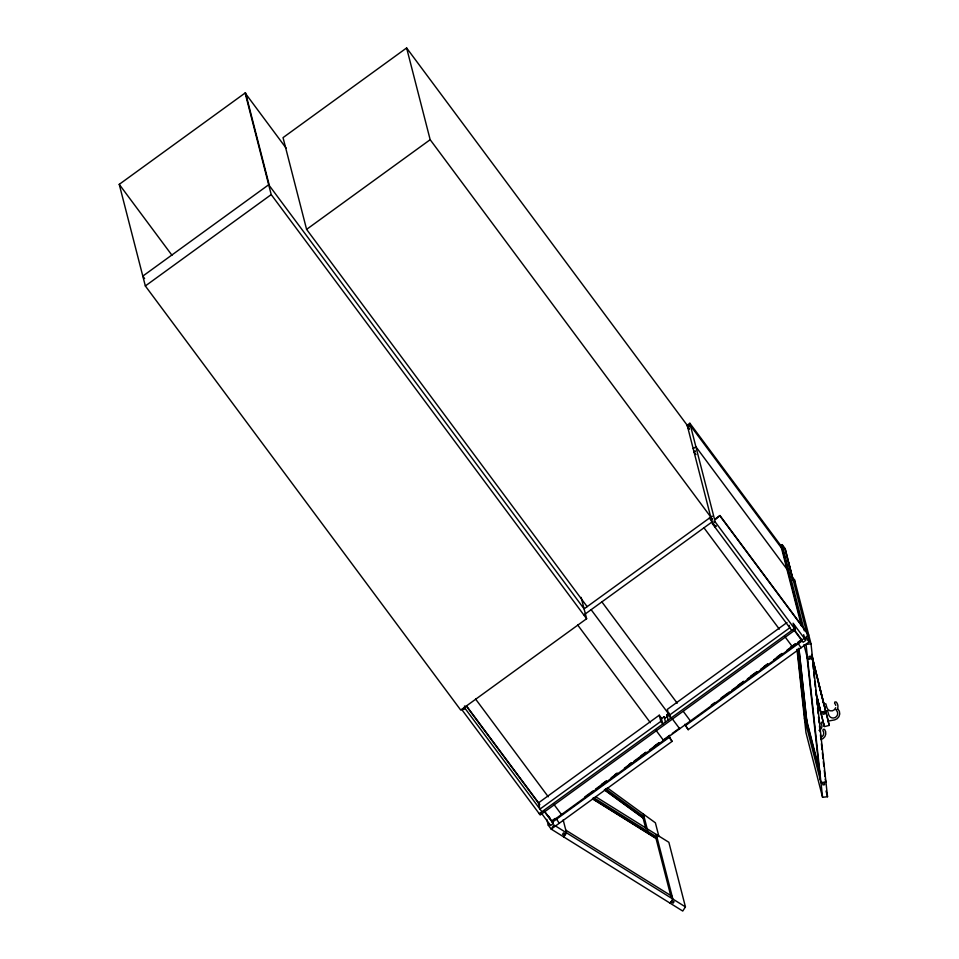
<?xml version="1.0" encoding="UTF-8"?>
<svg xmlns="http://www.w3.org/2000/svg" width="959" height="959" viewBox="0 0 959 959"><rect width="100%" height="100%" fill="white"/><g stroke="black" fill="none" stroke-linecap="round" stroke-linejoin="round"><path stroke-width="1.44" d="M563.796 836.955L566.481 832.796L563.161 819.873M670.149 903.21L672.846 899.051L656.256 834.45M595.479 796.593L668.855 842.29L685.433 906.89L682.748 911.05L551.197 829.115L548.26 825.16L546.786 819.418M581.142 597.397L586.62 618.723L460.728 710.08L145.336 285.962L119.24 184.356L245.504 92.723L269.071 184.488L142.807 276.108L144.593 278.518M712.069 518.867L710.763 517.117L687.171 425.209L406.616 47.95L283.037 137.628L306.592 229.381L587.148 606.639M145.336 285.962L271.217 194.605L245.132 92.999L286.226 148.261M306.592 229.381L430.171 139.702L406.616 47.95M687.171 425.209L689.857 423.255L781.825 546.93L784.774 558.426M687.543 426.671L688.742 425.113L687.399 426.096L689.353 428.721M693.201 448.704L695.886 446.75L787.854 570.413M694.184 452.516L695.371 450.958L694.028 451.929L695.994 454.566M791.75 630.435L714.946 527.162L716.289 526.179L715.798 525.52L714.455 526.503L712.501 523.866L710.919 517.704L712.117 516.134L584.091 608.869L268.688 184.751M715.33 518.867L719.933 515.534L808.473 634.594M584.007 614.863L713.172 521.133M715.474 519.454L719.933 515.534M712.501 523.866L715.186 521.912L689.857 423.255M464.612 707.802L463.269 708.773L463.76 709.432L465.103 708.461L464.468 705.992M685.877 725.591L686.021 726.179L685.05 724.86L688.202 729.691L809.096 641.955L785.121 548.584L782.196 544.64L780.854 545.611L801.508 626.059M659.265 715.21L538.371 802.947L539.953 809.108L660.847 721.384L659.265 715.21L661.219 717.847L662.801 724.009L660.847 721.384M787.003 622.511L667.32 709.36L668.903 715.534L670.856 718.159L670.221 715.69M661.722 718.519L664.131 716.781L665.102 718.087L667.8 716.145L666.817 714.827L669.226 713.076M668.903 715.534L789.796 627.797L789.161 625.34M539.222 813.688L794.436 628.481L793.081 623.194L805.8 640.3L803.115 642.254L793.788 629.703M794.064 624.513L795.419 629.799L540.205 815.006L461.747 709.516M601.485 784.45L606.28 780.974M614.683 774.872L617.093 773.134M629.092 764.419L631.49 762.681M641.091 755.704L645.898 752.228M654.302 746.126L659.097 742.638M737.639 685.649L743.633 681.298M750.837 676.071L756.843 671.72M764.047 666.493L767.644 663.88M777.246 656.903L782.053 653.427M790.456 647.325L795.251 643.837M551.689 820.94L555.045 818.495M584.75 796.941L593.153 790.839M595.551 789.101L606.364 781.261M611.159 777.785L617.164 773.422M624.369 768.195L631.561 762.968M633.971 761.23L645.97 752.515M649.567 749.902L659.169 742.937M662.777 740.324L669.85 735.193M672.271 733.431L679.523 728.169L679.679 728.756L672.595 719.238M711.302 705.105L714.911 702.491M720.904 698.14L729.308 692.038M731.705 690.3L743.716 681.585M747.313 678.972L756.915 672.007M760.523 669.394L767.715 664.167M773.721 659.816L782.124 653.714M786.931 650.226L795.335 644.136M797.6 642.494L801.221 639.857M551.845 821.527L808.629 635.182L720.077 516.122M548.26 825.16L549.603 824.189M552.288 822.235L669.154 737.435L668.926 736.56L669.909 737.867L668.783 735.973M685.277 725.735L802.132 640.936M668.699 735.673L672.091 741.379L551.197 829.115L553.882 824.956L685.433 906.89M823.757 703.726L825.855 703.846L826.862 707.586A4.579 4.495 -14.4 0 0 835.685 707.706M811.626 654.434L829.223 725.412L824.38 726.622L815.797 691.978M811.014 643.813L806.051 644.376L822.57 797.289L827.521 796.737L811.014 643.813L794.424 579.224M593.621 797.66L656.939 837.087L656.04 838.478L592.734 799.039M592.53 798.308L608.893 808.497M611.398 810.055L636.56 825.735M639.078 827.293L656.687 838.262M592.614 798.607L655.92 838.034M565.798 830.158L672.163 896.401M565.582 834.186L563.484 832.88L562.585 834.258L564.683 835.577M671.947 900.429L674.045 901.736L673.146 903.126L671.048 901.82M607.263 787.819L655.393 822.822L658.941 836.62M605.525 788.706L644.088 816.744L643.093 818.063L604.53 790.024M604.422 789.581L643.777 818.195M782.424 549.279L690.456 425.604L687.771 427.558L689.077 429.308M809.096 641.955L806.171 638.011L804.817 638.982L803.714 634.678M715.186 521.912L795.419 629.799M430.171 139.702L710.727 516.973M710.919 517.704L712.225 519.454M794.915 630.638L802 640.18M801.041 647.804L797.876 642.974M703.966 527.81L779.307 629.128M784.618 636.273L792.602 647.001M601.88 601.892L677.222 703.211M683.419 711.554L690.516 721.084M684.894 724.273L688.202 729.691M591.128 609.696L669.046 714.467M271.217 194.605L586.62 618.723M669.154 737.435L672.091 741.379M577.666 624.968L650.346 722.702M655.668 729.847L663.652 740.576M119.24 184.356L171.961 255.238M475.58 699.051L548.26 796.785M553.583 803.93L561.554 814.659M559.253 823.266L556.1 818.435M466.913 706.471L539.593 804.205M548.464 816.133L550.238 818.506M466.182 705.872L539.749 804.793M544.185 810.751L553.043 822.678M543.945 811.014L553.271 823.553L550.586 825.507L541.26 812.968M465.103 708.461L541.907 811.734M709.384 517.944L712.022 521.96M788.67 562.873L792.925 579.44M811.853 655.584L812.597 658.461L807.634 659.013L803.954 644.664M818.59 683.527L825.687 711.122L820.844 712.333L817.296 698.536M822.498 699.195L823.913 704.721M828.168 721.276L829.223 725.412M782.196 544.64L804.325 630.83M785.517 561.291L786.991 567.045M788.094 571.348L789.689 577.546M790.312 579.967L792.518 588.586M793.357 591.811L794.448 596.09M795.107 598.644L799.207 614.635M799.938 617.488L801.412 623.182M817.296 699.015L823.673 723.853M825.208 779.223L825.951 782.088L820.988 782.652L804.397 718.051M826.047 790.995L827.521 796.737M806.051 717.871L820.424 773.853M806.315 720.305L818.267 766.864M822.57 797.289L805.98 732.688L797.001 649.531M714.311 524.693L714.946 527.162M666.817 714.827L668.171 720.113M664.131 716.781L665.486 722.055M655.728 837.267L670.844 896.126M643.405 814.107L647.661 830.662M642.77 816.804L645.611 827.845M792.218 576.191L792.925 579.044M811.662 654.697L825.004 708.485M785.121 548.584L792.997 580.315M811.698 655.644L822.139 697.816M824.069 711.53L824.656 713.916L823.05 714.311L822.45 711.926M817.272 698.056L820.161 709.684M811.913 655.812L812.393 660.283M812.717 663.268L813.364 669.226M813.688 672.199L814.323 678.157M814.647 681.142L815.294 687.1M815.618 690.072L816.253 696.03M816.577 699.015L817.224 704.973M817.548 707.946L818.195 713.904M818.506 716.888L819.154 722.846M819.477 725.819L820.125 731.789M820.436 734.762L820.928 739.233M821.407 743.704L822.055 749.662M822.366 752.635L823.014 758.593M823.337 761.578L823.817 766.037M824.296 770.509L824.944 776.466M810.942 658.641L810.679 656.208L809.024 656.388L809.288 658.833M824.296 782.28L824.56 784.714L822.906 784.906L822.642 782.46M806.963 656.376L820.305 780.003M794.579 580.686L794.903 583.611M799.015 649.015L806.735 720.509L805.081 720.7L797.361 649.195M798.823 648.272L806.807 722.211M837.686 708.269A6.653 6.545 -14.4 0 0 836.104 701.916L834.786 702.048L834.606 703.343A4.579 4.495 -14.4 0 1 835.745 705.38M820.748 739.605A6.653 6.545 -14.4 0 0 824.572 729.355L823.242 729.308L822.882 730.566A4.579 4.495 -14.4 0 1 820.832 737.435M824.033 726.311A6.653 6.545 -14.4 0 0 822.762 722.307L821.431 722.259L821.084 723.518A4.579 4.495 -14.4 0 1 819.022 730.386M836.272 709.708L836.416 710.391A4.579 4.495 -14.4 0 1 835.301 717.464A4.579 4.495 -14.4 0 1 828.672 714.635L827.665 710.895L825.567 710.763L828.336 721.048L834.69 719.885A6.653 6.545 -14.4 0 0 837.914 708.965L836.272 709.708"/></g></svg>
